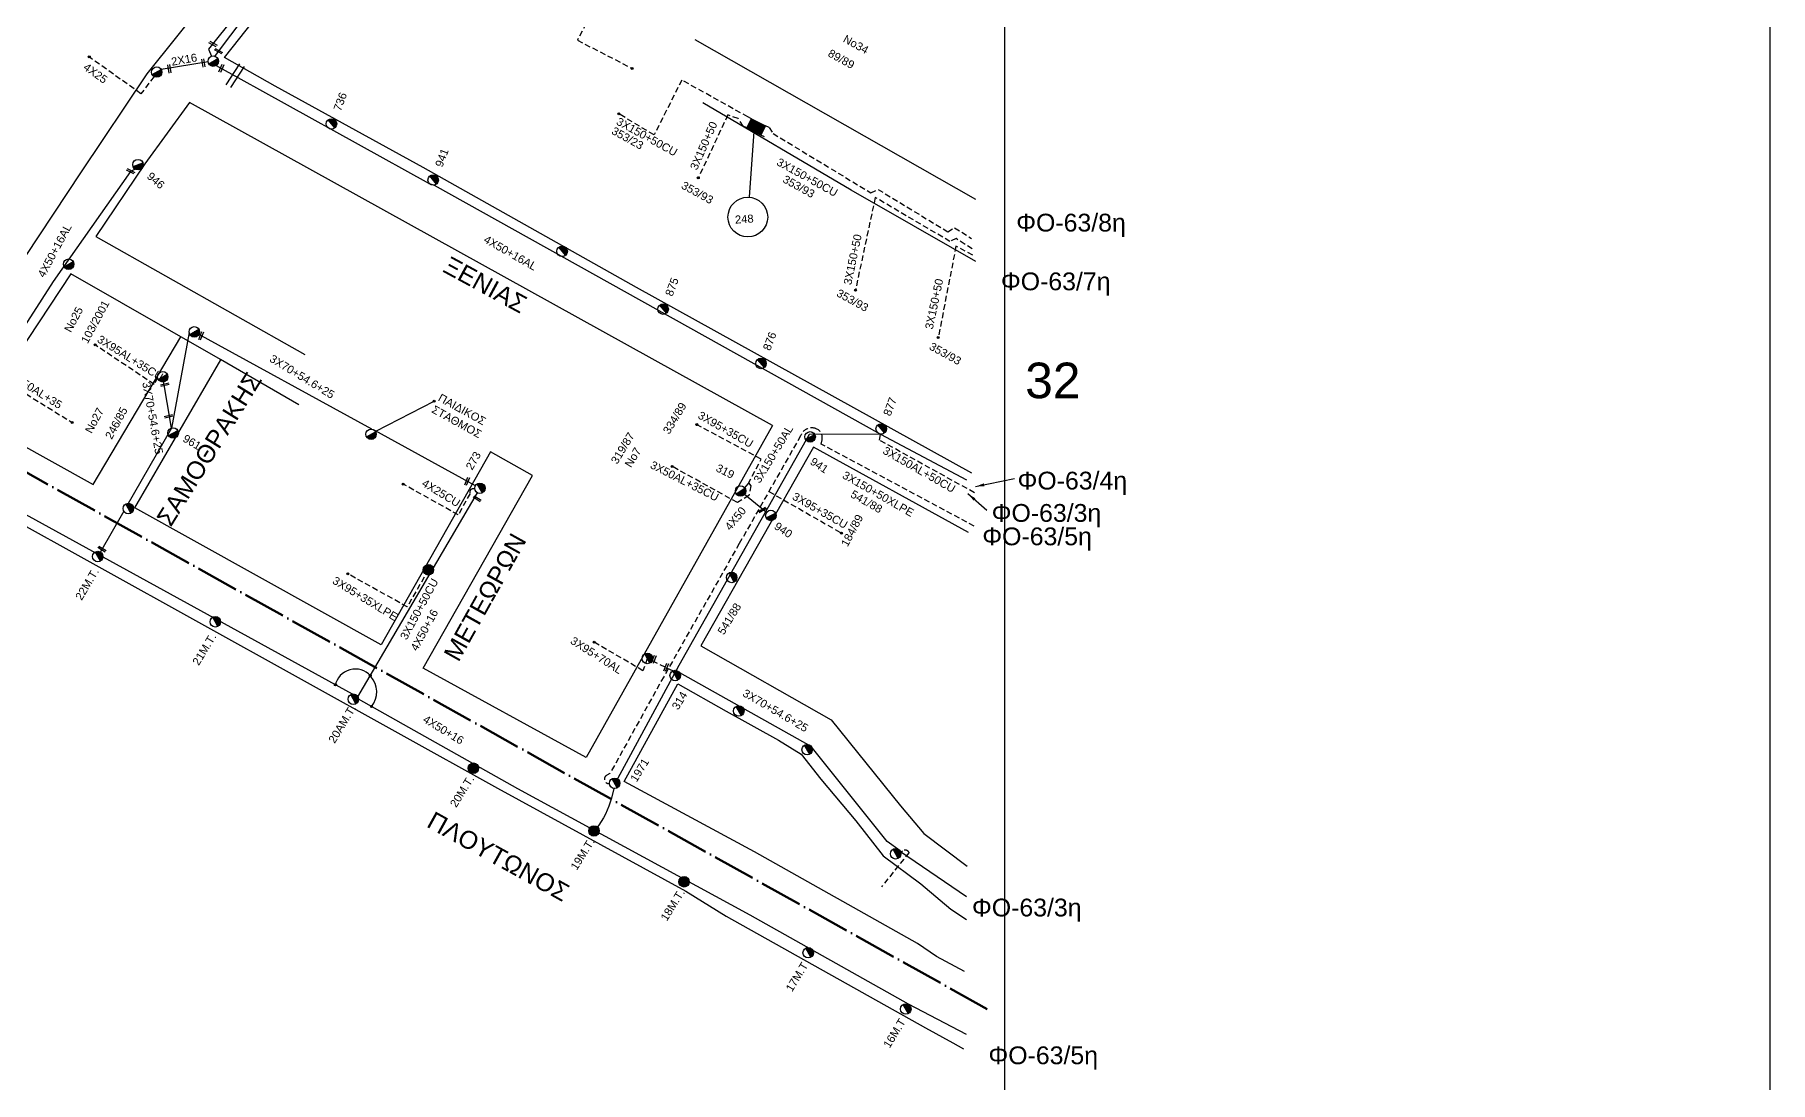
# Model space of a CAD drawing. Header units: millimetres. Extents: x 2999 to 5218, y 1863 to 2903.
# Drawn here: x 4827.6 to 5217.9, y 2216.1 to 2451.6 of the extents above; entities that cross this region are included whole.
import ezdxf

# ---------------------------------------------------------------- set-up
doc = ezdxf.new("R2010")
doc.units = ezdxf.units.MM
doc.header["$LTSCALE"] = 0.5
doc.linetypes.add('ACAD_ISO04W100', pattern=[30, 24, -3, 0, -3])
doc.linetypes.add('DASHED', pattern=[19.05, 12.7, -6.35])
for name, color, linetype in [('Link Box 4 Διευθύνσεων', 7, 'Continuous'), ('Άγνωστα', 7, 'Continuous'), ('Γυμνά εναέρια ΧΤ και ΦΟΠ (3Φ)   4x50+16AL', 7, 'Continuous'), ('Επιγραφές - Σχήματα', 7, 'Continuous'), ('Καλώδια ΧΤ   3x150+50AL', 7, 'DASHED'), ('Καλώδια ΧΤ   3x150+50CU', 7, 'DASHED'), ('Καλώδια ΧΤ   3x150AL+50CU', 7, 'DASHED'), ('Καλώδια ΧΤ   4x25CU', 7, 'DASHED'), ('Μηχανική τομή', 7, 'Continuous'), ('Στύλος Ξύλινος', 7, 'Continuous'), ('Στύλος Ξύλινος @ 1', 7, 'Continuous'), ('Στύλος ΦΜ', 7, 'Continuous'), ('Στύλος ΦΜ @ 1', 7, 'Continuous'), ('Συνδέσεις', 7, 'Continuous'), ('Συνεστραμμένα ΧΤ   3x70+54.6+25 AL', 7, 'SYN_LINE'), ('Τομή', 7, 'Continuous'), ('Υπόβαθρο ΔΕΗ', 7, 'Continuous'), ('Υπόγεια καλώδια Παροχών ΧΤ   4x25', 7, 'DASHED')]:
    doc.layers.add(name, color=color, linetype=linetype)
doc.styles.add('arial', font='ARIAL.TTF')
doc.styles.get("Standard").update_dxf_attribs({"font": 'ARIAL.TTF'})
doc.linetypes.add('SYN_LINE', pattern='A,0.5,-0.0001,["/\\/\\/\\/",Standard,S=0.1,R=0,X=0,Y=-0.05],-0.25', length=0.7501)
doc.dimstyles.new('ISO-25', dxfattribs={"dimtxt": 2.5, "dimasz": 2.5, "dimexe": 1.25, "dimexo": 0.625, "dimtad": 1, "dimtxsty": 'Standard', "dimcen": 2.5, "dimadec": 0, "dimazin": 0, "dimtfac": 1, "dimtmove": 0, "dimatfit": 3, "dimfxl": 1, "dimarcsym": 0})

# ---------------------------------------------------------------- blocks, each defined once
blk = doc.blocks.new('ΜΗΧΑΝΙΚΗ ΤΟΜΗ')
at = {"layer": 'Μηχανική τομή', "ltscale": 40}
for p, q in [((-1.89, 0.78), (1.89, 0.78)), ((1.89, 0), (-1.89, 0))]:
    blk.add_line(p, q, dxfattribs=at)
blk = doc.blocks.new('ΥΠΑΡΧΩΝ ΤΣΙΜΕΝΤΕΝΙΟΣ ΣΤΥΛΟΣ')
at = {"layer": 'Στύλος ΦΜ'}
blk.add_hatch(color=7, dxfattribs=at).paths.add_polyline_path([(-1.29, -2.28, 0.574793), (2.62, 0, 0.268822), (1.3, 2.27)])
at = {"layer": 'Στύλος ΦΜ', "color": 7}
blk.add_line((-1.29, -2.28), (1.3, 2.27), dxfattribs=at)
blk.add_circle((0, 0), 2.62, dxfattribs=at)
at = {"layer": 'Στύλος ΦΜ', "flags": 4}
for tag, p in [('ΑΡΙΘΜΟΣ', (-4.68, 8.05)), ('ΤΥΠΟΣ', (-4.91, 3.03))]:
    blk.add_attdef(tag, p, '', height=4, dxfattribs=at)
blk = doc.blocks.new('ΥΠΑΡΧΩΝ ΞΥΛΙΝΟΣ ΣΤΥΛΟΣ')
at = {"layer": 'Στύλος Ξύλινος'}
h = blk.add_hatch(color=7, dxfattribs=at)
h.paths.add_polyline_path([(-2.62, 0, 0.270008), (-1.29, -2.28), (1.3, 2.27, 0.576266)])
h.paths.add_polyline_path([(-1.29, -2.28, 0.574793), (2.62, 0, 0.268822), (1.3, 2.27)])
at = {"layer": 'Στύλος Ξύλινος', "color": 7}
blk.add_line((-1.29, -2.28), (1.3, 2.27), dxfattribs=at)
blk.add_circle((0, 0), 2.62, dxfattribs=at)
at = {"layer": 'Στύλος Ξύλινος', "flags": 4}
for tag, p in [('ΑΡΙΘΜΟΣ', (-4.91, 8.6)), ('ΤΥΠΟΣ', (-4.85, 3.39))]:
    blk.add_attdef(tag, p, '', height=4, dxfattribs=at)
blk = doc.blocks.new('ΤΟΜΗ')
at = {"layer": 'Τομή', "ltscale": 40}
for p, q in [((-5.68, 0), (5.68, 0)), ((5.68, -2.33), (-5.68, -2.33))]:
    blk.add_line(p, q, dxfattribs=at)
blk = doc.blocks.new('LINK BOX 4 ΑΝΑΧΩΡΗΣΕΩΝ')
at = {"layer": 'Link Box 4 Διευθύνσεων', "ltscale": 40}
blk.add_hatch(color=256, dxfattribs=at).paths.add_polyline_path([(-3.54, 0), (-3.54, -4.67), (3.54, -4.67), (3.54, 0)])
for p, q in [((-3.54, 0), (-5.33, 0)), ((5.33, 0), (3.54, 0)), ((-3.54, -4.67), (-5.33, -4.67)), ((5.33, -4.67), (3.54, -4.67))]:
    blk.add_line(p, q, dxfattribs=at)
blk.add_lwpolyline([(-3.54, -4.67), (-3.54, 0), (3.54, 0), (3.54, -4.67)], close=True, dxfattribs=at)
blk = doc.blocks.new('_ΣΥΝΔΕΣΗ')
at = {"layer": 'Συνδέσεις', "linetype": 'SYN_LINE', "ltscale": 40}
blk.add_hatch(color=256, dxfattribs=at).paths.add_polyline_path([(0.5, -0.01, 1), (-0.5, -0.01, 1)])
at = {"layer": 'Συνδέσεις'}
blk.add_circle((0, -0.01), 0.5, dxfattribs=at)

msp = doc.modelspace()

# ---------------------------------------------------------------- linework, layer by layer
at = {"layer": 'Άγνωστα', "color": 6, "linetype": 'SYN_LINE', "ltscale": 20}
msp.add_lwpolyline([(4930.87, 2527.2), (4928.84, 2525.96), (4911.56, 2504.67), (4911.67, 2503.55), (4910.49, 2503.69), (4892.64, 2481.25), (4892.9, 2480.16), (4891.55, 2479.69), (4879.84, 2464.94), (4880.5, 2463.64), (4878.77, 2463.62), (4866.66, 2448.41), (4867.29, 2446.78)], dxfattribs=at)
at = {"layer": 'Άγνωστα', "color": 62, "linetype": 'SYN_LINE', "ltscale": 20}
msp.add_lwpolyline([(4930.5, 2525.94), (4911.41, 2503.35), (4892.97, 2479.96), (4867.94, 2446.66)], dxfattribs=at)
at = {"layer": 'Άγνωστα', "color": 85, "linetype": 'DASHED', "ltscale": 0.2}
msp.add_lwpolyline([(4957.67, 2465.98), (4949.63, 2450.39), (4961.92, 2444.05)], dxfattribs=at)
at = {"layer": 'Άγνωστα', "color": 6, "ltscale": 40}
for points in [[(4866.55, 2445.55), (4856.03, 2443.81)], [(5017.79, 2361.82), (5001.78, 2361.71), (4972.46, 2309.77), (4958.62, 2284.3)]]:
    msp.add_lwpolyline(points, dxfattribs=at)
at = {"layer": 'Άγνωστα', "color": 151, "linetype": 'DASHED', "ltscale": 0.2}
msp.add_lwpolyline([(4986.94, 2431.05), (4985.77, 2432.75), (4983.44, 2433.58), (4976.82, 2419.42)], dxfattribs=at)
at = {"layer": 'Άγνωστα', "color": 2, "linetype": 'DASHED', "ltscale": 0.2}
for points in [[(5038.4, 2403.45), (5034.8, 2405.79), (5033.42, 2405.13), (5016.6, 2415.04), (5012.16, 2394.17)], [(5038.55, 2402.06), (5034.77, 2404.1), (5030.79, 2383.51)]]:
    msp.add_lwpolyline(points, dxfattribs=at)
at = {"layer": 'Άγνωστα', "color": 173, "linetype": 'DASHED', "ltscale": 0.2}
for points in [[(4821.56, 2382), (4821.09, 2381.68, 1.001396), (4821.92, 2380.48, -0.839844), (4822.33, 2380.06), (4819.12, 2374.84), (4835.97, 2364.45)], [(5038.89, 2341.11), (5004.46, 2359.59), (5004.66, 2360.53, 0.367959), (5003.32, 2363.03, 0.423657), (4999.83, 2361.44), (4986.03, 2337.2), (4969.03, 2307.26), (4956.95, 2285.5), (4956.22, 2285.11, 0.836558), (4956.83, 2283.23, 0.871951)]]:
    msp.add_lwpolyline(points, format="xyb", dxfattribs=at)
for points in [[(4855.21, 2374.47), (4854.42, 2372.98), (4841.14, 2381.9)], [(4987.26, 2349.74), (4988.04, 2350.67), (4990.95, 2356.16), (4976.34, 2364.04)], [(4988.14, 2350.87), (4988.61, 2350.2), (4988.2, 2347.99), (4985.61, 2346.43), (4970.93, 2354.55)], [(4916.11, 2331.3), (4911.34, 2322.98), (4897.96, 2330.41)]]:
    msp.add_lwpolyline(points, dxfattribs=at)
at = {"layer": 'Άγνωστα', "color": 173, "linetype": 'SYN_LINE', "ltscale": 20}
msp.add_lwpolyline([(4862.29, 2384.68), (4858.33, 2363.18), (4848.28, 2345.68)], dxfattribs=at)
at = {"layer": 'Άγνωστα', "color": 6, "linetype": 'DASHED', "ltscale": 0.2}
msp.add_lwpolyline([(5038.92, 2348.64), (5017.58, 2360.44), (5017.79, 2361.82)], dxfattribs=at)
at = {"layer": 'Άγνωστα', "color": 173, "ltscale": 40}
for points in [[(4899.01, 2303.36), (4815.6, 2349.15)], [(5037.13, 2226.83), (5024.09, 2233.65), (4988.45, 2253.65), (4936.25, 2282.08), (4900.39, 2302.19)]]:
    msp.add_lwpolyline(points, dxfattribs=at)
at = {"layer": 'Άγνωστα', "color": 154, "ltscale": 40}
msp.add_lwpolyline([(4992.16, 2344.17), (4987.23, 2348.27)], dxfattribs=at)
at = {"layer": 'Άγνωστα', "color": 154, "linetype": 'DASHED', "ltscale": 0.2}
for points in [[(4992.7, 2348.91), (5009.04, 2339.56)], [(4971.05, 2308.55), (4965.35, 2311.37), (4964.37, 2308.62), (4953.39, 2315.02)]]:
    msp.add_lwpolyline(points, dxfattribs=at)
at = {"layer": 'Άγνωστα', "color": 173, "linetype": 'SYN_LINE', "ltscale": 10}
msp.add_lwpolyline([(4847.6, 2344.49), (4842.33, 2335.32)], dxfattribs=at)
at = {"layer": 'Άγνωστα', "color": 6, "linetype": 'SYN_LINE', "ltscale": 40}
msp.add_lwpolyline([(5037.13, 2257.79), (5022.31, 2267.85), (5022.18, 2268.11), (5019.32, 2270.19), (5002.22, 2291.58), (4972.64, 2308.11)], dxfattribs=at)
at = {"layer": 'Άγνωστα', "color": 173, "ltscale": 40}
msp.add_lwpolyline([(4957.81, 2282.14), (4957.27, 2279.99, -0.110625), (4953.81, 2273.14, 2.117905)], format="xyb", dxfattribs=at)
at = {"layer": 'Άγνωστα', "color": 6, "linetype": 'DASHED', "ltscale": 0.2}
msp.add_lwpolyline([(5022.31, 2267.85), (5022.78, 2268.13, -0.417533), (5024.22, 2267.75), (5018.02, 2260)], format="xyb", dxfattribs=at)
at = {"layer": 'Γυμνά εναέρια ΧΤ και ΦΟΠ (3Φ)   4x50+16AL', "color": 27, "ltscale": 40}
msp.add_lwpolyline([(4868.4, 2444.72), (4916.29, 2418.18), (4917.43, 2417.8), (5017.79, 2361.82), (5037.13, 2351.5)], dxfattribs=at)
at = {"layer": 'Γυμνά εναέρια ΧΤ και ΦΟΠ (3Φ)   4x50+16AL', "color": 173, "ltscale": 40}
msp.add_lwpolyline([(4850, 2421.35), (4849.09, 2420.87), (4831.72, 2396.15), (4823.41, 2383.16)], dxfattribs=at)
at = {"layer": 'Επιγραφές - Σχήματα', "ltscale": 0.2}
msp.add_line((4989.32, 2429.85), (4988.27, 2415.07), dxfattribs=at)
at = {"layer": 'Επιγραφές - Σχήματα'}
msp.add_lwpolyline([(3017.22, 2889.47), (5045.69, 2889.47), (5045.69, 1887.75), (3017.22, 1887.75)], close=True, dxfattribs=at)
at = {"layer": 'Επιγραφές - Σχήματα', "ltscale": 10}
msp.add_lwpolyline([(5045.69, 1887.75), (5217.92, 1887.75), (5217.92, 2889.47), (5045.69, 2889.47)], dxfattribs=at)
at = {"layer": 'Επιγραφές - Σχήματα', "color": 1, "linetype": 'ACAD_ISO04W100', "lineweight": 60, "ltscale": 0.8}
msp.add_lwpolyline([(5041.82, 2232.51), (4798.19, 2368.57), (4781.43, 2390.55), (4740.07, 2409.38), (4682.54, 2441.8), (4472.55, 2543.03), (4384.7, 2418.33), (4326.09, 2335.44), (4175.84, 2140), (3986.1, 1885.36)], dxfattribs=at)
at = {"layer": 'Επιγραφές - Σχήματα'}
msp.add_circle((4987.95, 2410.61), 4.47, dxfattribs=at)
at = {"layer": 'Επιγραφές - Σχήματα', "ltscale": 0.2}
for centre, radius, start, end in [((4899.67, 2304.37), 4.62, 41.7442, 169.0419), ((4899.37, 2303.84), 5.13, 320.2242, 42.9082)]:
    msp.add_arc(centre, radius, start, end, dxfattribs=at)
at = {"layer": 'Καλώδια ΧΤ   3x150+50CU', "color": 151, "ltscale": 0.2}
for points in [[(4987.99, 2433.13), (4973.1, 2441.43), (4966.87, 2429.08), (4958.94, 2433.83)], [(4992.75, 2430.74), (4993.63, 2429.4), (5015.64, 2416.06), (5017.24, 2416.85), (5032.92, 2407.33), (5034.46, 2408.21), (5038.29, 2405.79)]]:
    msp.add_lwpolyline(points, dxfattribs=at)
at = {"layer": 'Καλώδια ΧΤ   3x150+50CU', "color": 173, "linetype": 'Continuous', "ltscale": 0.2}
msp.add_lwpolyline([(4900.24, 2302.77), (4927.12, 2348.61)], dxfattribs=at)
at = {"layer": 'Καλώδια ΧΤ   4x25CU', "color": 173, "ltscale": 0.2}
msp.add_lwpolyline([(4926.53, 2349.49), (4926.11, 2349.49, 0.565767), (4925.48, 2348.43), (4922.81, 2343.66), (4910.42, 2350.58)], format="xyb", dxfattribs=at)
at = {"layer": 'Συνεστραμμένα ΧΤ   3x70+54.6+25 AL', "color": 173, "ltscale": 20}
for points in [[(4903.42, 2362.94), (4863.46, 2384.8)], [(4926.68, 2350.22), (4904.06, 2362.59)]]:
    msp.add_lwpolyline(points, dxfattribs=at)
at = {"layer": 'Συνεστραμμένα ΧΤ   3x70+54.6+25 AL', "color": 173, "ltscale": 15}
for points in [[(4858.33, 2363.18), (4856.36, 2374.71)], [(4904.28, 2362.47), (4917.38, 2369.22)]]:
    msp.add_lwpolyline(points, dxfattribs=at)
at = {"layer": 'Υπόβαθρο ΔΕΗ'}
for points in [[(4757.54, 2319.59), (4795.95, 2381.66), (4807.39, 2375.6), (4812.83, 2382.68), (4838.12, 2420.8), (4852.88, 2442.86), (4887.13, 2485.63), (4912.99, 2518.63), (4868.99, 2549.25), (4801.53, 2445.18), (4793.2, 2450.64), (4860.63, 2554.88), (4843.32, 2567.23), (4827.48, 2574.82), (4763.6, 2472.97)], [(5038.36, 2353.03), (4962.89, 2394.81), (4914.96, 2421.78), (4881.65, 2440.05), (4870.22, 2446.52), (4906.65, 2492.51), (4925.85, 2516.72), (5004.51, 2475.81), (5038.66, 2457.96)], [(5039.27, 2414.55), (4976.08, 2450.45)], [(4993.54, 2363.73), (4862.36, 2436.36), (4852.3, 2422.62), (4841.34, 2406.23), (4888.3, 2379.7)], [(5039.27, 2400.62), (5011.21, 2416.69), (4977.8, 2436.3)], [(4886.98, 2368.43), (4869.37, 2378.57), (4835.72, 2397.87), (4814.07, 2365.22), (4840.7, 2350.46), (4860.4, 2383.71)], [(4993.54, 2363.73), (4951.61, 2289.11), (4914.91, 2309.21), (4939.49, 2352.53), (4930.06, 2357.8), (4905.46, 2314.45), (4850.06, 2345.21), (4869.45, 2378.52)], [(5037.59, 2339.69), (5002.72, 2358.88), (4977.38, 2314.2), (5006.71, 2297.53), (5022.28, 2278.24), (5027.54, 2272.02), (5037.26, 2264.69)], [(4797.07, 2356.88), (4931.63, 2282.18), (4973.98, 2259.06), (4983.1, 2253.4), (5027.94, 2228.29), (5034.06, 2224.9), (5036.47, 2223.57)]]:
    msp.add_lwpolyline(points, dxfattribs=at)
at = {"layer": 'Υπόβαθρο ΔΕΗ', "color": 7}
msp.add_lwpolyline([(5036.72, 2240.95), (5030.41, 2244.38), (5026.15, 2247.25), (4989.48, 2267.87), (4960.12, 2283.67), (4972.21, 2305.65), (4983.09, 2299.55), (4994.83, 2292.96), (4999.98, 2289.87), (5004.38, 2284.22), (5012.21, 2274.86), (5018.4, 2267.02), (5026.86, 2260.71), (5031.19, 2257.02), (5033.64, 2254.97), (5037.1, 2252.66)], dxfattribs=at)
at = {"layer": 'Υπόγεια καλώδια Παροχών ΧΤ   4x25', "color": 6, "ltscale": 0.2}
msp.add_lwpolyline([(4854.41, 2442.21), (4851.46, 2438.35), (4839.81, 2446.63)], dxfattribs=at)

# ---------------------------------------------------------------- block references
at = {"layer": 'Link Box 4 Διευθύνσεων', "xscale": 0.5, "yscale": 0.5, "zscale": 0.5, "rotation": 333.3292291260897}
msp.add_blockref('LINK BOX 4 ΑΝΑΧΩΡΗΣΕΩΝ', (4990.37, 2431.94), dxfattribs=at)
at = {"layer": 'Μηχανική τομή'}
for p, xscale, yscale, zscale, rotation in [((4867.76, 2449.72), 0.5000000000000749, 0.5000000000000749, 0.5000000000000749, 151.8839918657266), ((4868.98, 2448.09), 0.5000000000000749, 0.5000000000000749, 0.5000000000000749, 151.8839918657266), ((4858.02, 2443.98), 0.5000000000000601, 0.5000000000000601, 0.5000000000000601, 100.4278661032435), ((4865.69, 2445.3), 0.5000000000000601, 0.5000000000000601, 0.5000000000000601, 100.4278661032435), ((4869.7, 2443.97), 0.4999999999999996, 0.4999999999999996, 0.4999999999999996, 67.44560288028148), ((4849.22, 2421.1), 0.5000000000000749, 0.5000000000000749, 0.5000000000000749, 151.8839918657266), ((4865.17, 2383.83), 0.4999999999999996, 0.4999999999999996, 0.4999999999999996, 67.44560288028148), ((4856.79, 2373.15), 0.5000000000000202, 0.5000000000000202, 0.5000000000000202, 193.7151648290759), ((4857.63, 2365.97), 0.5000000000000202, 0.5000000000000202, 0.5000000000000202, 193.7151648290759), ((4925, 2351.13), 0.4999999999999996, 0.4999999999999996, 0.4999999999999996, 67.44560288028148), ((4927.16, 2347.46), 0.4999999999999988, 0.4999999999999988, 0.4999999999999988, 147.3016201458585), ((4991.33, 2344.59), 0.4999999999999995, 0.4999999999999995, 0.4999999999999995, 32.19038683362808), ((4842.8, 2336.14), 0.4999999999999996, 0.4999999999999996, 0.4999999999999996, 147.3016201458585), ((4966.99, 2311.07), 0.4999999999999996, 0.4999999999999996, 0.4999999999999996, 67.44560288028148), ((4969.76, 2309.28), 0.4999999999999996, 0.4999999999999996, 0.4999999999999996, 67.44560288028148)]:
    msp.add_blockref('ΜΗΧΑΝΙΚΗ ΤΟΜΗ', p, dxfattribs=dict(at, xscale=xscale, yscale=yscale, zscale=zscale, rotation=rotation))
at = {"layer": 'Στύλος Ξύλινος @ 1', "ltscale": 40, "xscale": 0.4499999999998178, "yscale": 0.4499999999998178, "zscale": 0.4499999999998178, "rotation": 57.95082402765497}
msp.add_blockref('ΥΠΑΡΧΩΝ ΞΥΛΙΝΟΣ ΣΤΥΛΟΣ', (4916.11, 2331.3), dxfattribs=at)
at = {"layer": 'Στύλος Ξύλινος @ 1', "ltscale": 40}
ref = msp.add_blockref('ΥΠΑΡΧΩΝ ΞΥΛΙΝΟΣ ΣΤΥΛΟΣ', (4926.23, 2286.69), dxfattribs=dict(at, xscale=0.4499999999998178, yscale=0.4499999999998178, zscale=0.4499999999998178, rotation=57.95082402765497))
ref.add_attrib('ΤΥΠΟΣ', '20Μ.Τ.', (4922.36, 2277.71), dxfattribs={"layer": 'Στύλος Ξύλινος', "height": 1.8, "rotation": 57.9508, "flags": 4})
ref = msp.add_blockref('ΥΠΑΡΧΩΝ ΞΥΛΙΝΟΣ ΣΤΥΛΟΣ', (4953.35, 2272.58), dxfattribs=dict(at, xscale=0.4499999999998178, yscale=0.4499999999998178, zscale=0.4499999999998178, rotation=57.95082402765497))
ref.add_attrib('ΤΥΠΟΣ', '19M.T.', (4949.48, 2263.6), dxfattribs={"layer": 'Στύλος Ξύλινος', "height": 1.8, "rotation": 57.9508, "flags": 4})
ref = msp.add_blockref('ΥΠΑΡΧΩΝ ΞΥΛΙΝΟΣ ΣΤΥΛΟΣ', (4973.61, 2261.14), dxfattribs=dict(at, xscale=0.4499999999998178, yscale=0.4499999999998178, zscale=0.4499999999998178, rotation=57.95082402765497))
ref.add_attrib('ΤΥΠΟΣ', '18M.T.', (4969.74, 2252.16), dxfattribs={"layer": 'Στύλος Ξύλινος', "height": 1.8, "rotation": 57.9508, "flags": 4})
at = {"layer": 'Στύλος ΦΜ @ 1', "ltscale": 40}
for p, xscale, yscale, zscale, rotation in [((4855.01, 2443.23), 0.4499999999998182, 0.4499999999998182, 0.4499999999998182, 329.4999534400037), ((4867.72, 2445.68), 0.4499999999998182, 0.4499999999998182, 0.4499999999998182, 329.4999534400037), ((4835.2, 2400.02), 0.4499999999998182, 0.4499999999998182, 0.4499999999998182, 329.4999534400037), ((4946.19, 2402.92), 0.4499999999998181, 0.4499999999998181, 0.4499999999998181, 69.55862791550345), ((4863.46, 2384.8), 0.4499999999998182, 0.4499999999998182, 0.4499999999998182, 329.4999534400037), ((4856.36, 2374.71), 0.4499999999998182, 0.4499999999998182, 0.4499999999998182, 329.4999534400037), ((4903.21, 2361.78), 0.4499999999998182, 0.4499999999998182, 0.4499999999998182, 329.4999534400037), ((4848.62, 2345.08), 0.4499999999998181, 0.4499999999998181, 0.4499999999998181, 59.32689087783587), ((4984.32, 2329.58), 0.449999999999818, 0.449999999999818, 0.449999999999818, 58.66482231853243), ((4965.35, 2311.37), 0.449999999999818, 0.449999999999818, 0.449999999999818, 58.66482231853243), ((4985.92, 2299.56), 0.449999999999818, 0.449999999999818, 0.449999999999818, 58.66482231853243), ((5001.3, 2290.85), 0.449999999999818, 0.449999999999818, 0.449999999999818, 58.66482231853243), ((5021.2, 2267.45), 0.449999999999818, 0.449999999999818, 0.449999999999818, 58.66482231853243)]:
    msp.add_blockref('ΥΠΑΡΧΩΝ ΤΣΙΜΕΝΤΕΝΙΟΣ ΣΤΥΛΟΣ', p, dxfattribs=dict(at, xscale=xscale, yscale=yscale, zscale=zscale, rotation=rotation))
ref = msp.add_blockref('ΥΠΑΡΧΩΝ ΤΣΙΜΕΝΤΕΝΙΟΣ ΣΤΥΛΟΣ', (4894.31, 2431.56), dxfattribs=dict(at, xscale=0.4499999999998181, yscale=0.4499999999998181, zscale=0.4499999999998181, rotation=69.55862791550345))
ref.add_attrib('ΤΥΠΟΣ', '736', (4896.38, 2434.29), dxfattribs={"layer": 'Στύλος ΦΜ', "height": 1.8, "rotation": 69.5586, "flags": 4})
ref = msp.add_blockref('ΥΠΑΡΧΩΝ ΤΣΙΜΕΝΤΕΝΙΟΣ ΣΤΥΛΟΣ', (4917.18, 2418.95), dxfattribs=dict(at, xscale=0.4499999999998181, yscale=0.4499999999998181, zscale=0.4499999999998181, rotation=69.55862791550345))
ref.add_attrib('ΤΥΠΟΣ', '941', (4919.25, 2421.68), dxfattribs={"layer": 'Στύλος ΦΜ', "height": 1.8, "rotation": 69.5586, "flags": 4})
ref = msp.add_blockref('ΥΠΑΡΧΩΝ ΤΣΙΜΕΝΤΕΝΙΟΣ ΣΤΥΛΟΣ', (4850.8, 2422.41), dxfattribs=dict(at, xscale=0.4499999999998181, yscale=0.4499999999998181, zscale=0.4499999999998181, rotation=319.2364024610674))
ref.add_attrib('ΤΥΠΟΣ', '946', (4852.64, 2419.53), dxfattribs={"layer": 'Στύλος ΦΜ', "height": 1.8, "rotation": 319.2364, "flags": 4})
ref = msp.add_blockref('ΥΠΑΡΧΩΝ ΤΣΙΜΕΝΤΕΝΙΟΣ ΣΤΥΛΟΣ', (4968.91, 2389.92), dxfattribs=dict(at, xscale=0.4499999999998181, yscale=0.4499999999998181, zscale=0.4499999999998181, rotation=69.55862791550345))
ref.add_attrib('ΤΥΠΟΣ', '875', (4970.98, 2392.65), dxfattribs={"layer": 'Στύλος ΦΜ', "height": 1.8, "rotation": 69.5586, "flags": 4})
ref = msp.add_blockref('ΥΠΑΡΧΩΝ ΤΣΙΜΕΝΤΕΝΙΟΣ ΣΤΥΛΟΣ', (4990.91, 2377.7), dxfattribs=dict(at, xscale=0.4499999999998181, yscale=0.4499999999998181, zscale=0.4499999999998181, rotation=69.55862791550345))
ref.add_attrib('ΤΥΠΟΣ', '876', (4992.97, 2380.43), dxfattribs={"layer": 'Στύλος ΦΜ', "height": 1.8, "rotation": 69.5586, "flags": 4})
ref = msp.add_blockref('ΥΠΑΡΧΩΝ ΤΣΙΜΕΝΤΕΝΙΟΣ ΣΤΥΛΟΣ', (5017.96, 2362.98), dxfattribs=dict(at, xscale=0.4499999999998181, yscale=0.4499999999998181, zscale=0.4499999999998181, rotation=69.55862791550345))
ref.add_attrib('ΤΥΠΟΣ', '877', (5020.03, 2365.72), dxfattribs={"layer": 'Στύλος ΦΜ', "height": 1.8, "rotation": 69.5586, "flags": 4})
ref = msp.add_blockref('ΥΠΑΡΧΩΝ ΤΣΙΜΕΝΤΕΝΙΟΣ ΣΤΥΛΟΣ', (4858.7, 2362.06), dxfattribs=dict(at, xscale=0.4499999999998182, yscale=0.4499999999998182, zscale=0.4499999999998182, rotation=329.4999534400037))
ref.add_attrib('ΤΥΠΟΣ', '961', (4860.68, 2360.3), dxfattribs={"layer": 'Στύλος ΦΜ', "height": 1.8, "rotation": 329.5, "flags": 4})
ref = msp.add_blockref('ΥΠΑΡΧΩΝ ΤΣΙΜΕΝΤΕΝΙΟΣ ΣΤΥΛΟΣ', (5001.97, 2361.19), dxfattribs=dict(at, xscale=0.449999999999818, yscale=0.449999999999818, zscale=0.449999999999818, rotation=326.3466373619509))
ref.add_attrib('ΤΥΠΟΣ', '941', (5001.79, 2355.21), dxfattribs={"layer": 'Στύλος ΦΜ', "height": 1.8, "rotation": 326.3466, "flags": 4})
ref = msp.add_blockref('ΥΠΑΡΧΩΝ ΤΣΙΜΕΝΤΕΝΙΟΣ ΣΤΥΛΟΣ', (4927.7, 2349.64), dxfattribs=dict(at, xscale=0.4499999999998181, yscale=0.4499999999998181, zscale=0.4499999999998181, rotation=60.45513503837525))
ref.add_attrib('ΤΥΠΟΣ', '273', (4925.96, 2353.57), dxfattribs={"layer": 'Στύλος ΦΜ', "height": 1.8, "rotation": 60.4551, "flags": 4})
ref = msp.add_blockref('ΥΠΑΡΧΩΝ ΤΣΙΜΕΝΤΕΝΙΟΣ ΣΤΥΛΟΣ', (4986.33, 2349.02), dxfattribs=dict(at, xscale=0.449999999999818, yscale=0.449999999999818, zscale=0.449999999999818, rotation=333.2676833334))
ref.add_attrib('ΤΥΠΟΣ', '319', (4980.59, 2353.59), dxfattribs={"layer": 'Στύλος ΦΜ', "height": 1.8, "rotation": 333.2677, "flags": 4})
ref = msp.add_blockref('ΥΠΑΡΧΩΝ ΤΣΙΜΕΝΤΕΝΙΟΣ ΣΤΥΛΟΣ', (4993.14, 2343.52), dxfattribs=dict(at, xscale=0.449999999999818, yscale=0.449999999999818, zscale=0.449999999999818, rotation=326.3466373619509))
ref.add_attrib('ΤΥΠΟΣ', '940', (4993.71, 2340.66), dxfattribs={"layer": 'Στύλος ΦΜ', "height": 1.8, "rotation": 326.3466, "flags": 4})
ref = msp.add_blockref('ΥΠΑΡΧΩΝ ΤΣΙΜΕΝΤΕΝΙΟΣ ΣΤΥΛΟΣ', (4841.74, 2334.29), dxfattribs=dict(at, xscale=0.4499999999998181, yscale=0.4499999999998181, zscale=0.4499999999998181, rotation=59.32689087783587))
ref.add_attrib('ΤΥΠΟΣ', '22M.T.', (4838.12, 2324.28), dxfattribs={"layer": 'Στύλος ΦΜ', "height": 1.8, "rotation": 59.3269, "flags": 4})
ref = msp.add_blockref('ΥΠΑΡΧΩΝ ΤΣΙΜΕΝΤΕΝΙΟΣ ΣΤΥΛΟΣ', (4868.19, 2319.61), dxfattribs=dict(at, xscale=0.449999999999818, yscale=0.449999999999818, zscale=0.449999999999818, rotation=58.66482231853243))
ref.add_attrib('ΤΥΠΟΣ', '21M.T.', (4864.45, 2309.64), dxfattribs={"layer": 'Στύλος ΦΜ', "height": 1.8, "rotation": 58.6648, "flags": 4})
ref = msp.add_blockref('ΥΠΑΡΧΩΝ ΤΣΙΜΕΝΤΕΝΙΟΣ ΣΤΥΛΟΣ', (4971.62, 2307.52), dxfattribs=dict(at, xscale=0.449999999999818, yscale=0.449999999999818, zscale=0.449999999999818, rotation=58.66482231853243))
ref.add_attrib('ΤΥΠΟΣ', '314', (4972.27, 2299.63), dxfattribs={"layer": 'Στύλος ΦΜ', "height": 1.8, "rotation": 58.6648, "flags": 4})
ref = msp.add_blockref('ΥΠΑΡΧΩΝ ΤΣΙΜΕΝΤΕΝΙΟΣ ΣΤΥΛΟΣ', (4899.22, 2302.2), dxfattribs=dict(at, xscale=0.449999999999818, yscale=0.449999999999818, zscale=0.449999999999818, rotation=58.66482231853243))
ref.add_attrib('ΤΥΠΟΣ', '20AM.T.', (4895.03, 2292.13), dxfattribs={"layer": 'Στύλος ΦΜ', "height": 1.8, "rotation": 58.6648, "flags": 4})
ref = msp.add_blockref('ΥΠΑΡΧΩΝ ΤΣΙΜΕΝΤΕΝΙΟΣ ΣΤΥΛΟΣ', (4958.01, 2283.3), dxfattribs=dict(at, xscale=0.449999999999818, yscale=0.449999999999818, zscale=0.449999999999818, rotation=58.66482231853243))
ref.add_attrib('ΤΥΠΟΣ', '1971', (4962.93, 2283.41), dxfattribs={"layer": 'Στύλος ΦΜ', "height": 1.8, "rotation": 58.6648, "flags": 4})
ref = msp.add_blockref('ΥΠΑΡΧΩΝ ΤΣΙΜΕΝΤΕΝΙΟΣ ΣΤΥΛΟΣ', (5001.54, 2245.2), dxfattribs=dict(at, xscale=0.449999999999818, yscale=0.449999999999818, zscale=0.449999999999818, rotation=58.66482231853243))
ref.add_attrib('ΤΥΠΟΣ', '17M.T', (4997.9, 2236.25), dxfattribs={"layer": 'Στύλος ΦΜ', "height": 1.8, "rotation": 58.6648, "flags": 4})
ref = msp.add_blockref('ΥΠΑΡΧΩΝ ΤΣΙΜΕΝΤΕΝΙΟΣ ΣΤΥΛΟΣ', (5023.48, 2232.54), dxfattribs=dict(at, xscale=0.449999999999818, yscale=0.449999999999818, zscale=0.449999999999818, rotation=58.66482231853243))
ref.add_attrib('ΤΥΠΟΣ', '16M.T', (5019.84, 2223.59), dxfattribs={"layer": 'Στύλος ΦΜ', "height": 1.8, "rotation": 58.6648, "flags": 4})
at = {"layer": 'Συνδέσεις', "xscale": 0.4500000000002728, "yscale": 0.4500000000002728, "zscale": 0.4500000000002728}
for p in [(4839.84, 2446.64), (4961.93, 2444.05), (4958.94, 2433.84), (4976.82, 2419.42), (5012.16, 2394.18), (4841.16, 2381.9), (5030.79, 2383.52), (4917.41, 2369.22), (4836, 2364.45), (4976.51, 2363.95), (4970.93, 2354.55), (4910.45, 2350.58), (5009.04, 2339.56), (4897.99, 2330.41), (4953.4, 2315.03), (4903.04, 2307.54), (4895.18, 2305.47), (4903.31, 2300.56)]:
    msp.add_blockref('_ΣΥΝΔΕΣΗ', p, dxfattribs=at)
at = {"layer": 'Τομή', "xscale": 0.4999999999999999, "yscale": 0.4999999999999999, "zscale": 0.4999999999999999, "rotation": 236.5822391896092}
msp.add_blockref('ΤΟΜΗ', (4873.13, 2442.09), dxfattribs=at)

# ---------------------------------------------------------------- texts
at = {"layer": 'Άγνωστα', "ltscale": 40, "char_height": 1.8, "width": 17.1868, "attachment_point": 1, "style": 'arial'}
for s, insert, rotation in [('2X16', (4858.12, 2446.41), 10.1287), ('3X150+50', (4974.87, 2421.76), 66.2136), ('353/93', (4996.49, 2420.14), 331.0737), ('3X150+50', (5009.46, 2395.62), 78.0891), ('3X150+50', (5027.78, 2385.62), 78.0891), ('3X95AL+35CU', (4842.39, 2384.18), 327.9781), ('3X50AL+35', (4822.76, 2375.93), 327.9781), ('3X95+35CU', (4977.43, 2367.06), 330.3241), ('3X50AL+35CU', (4966.63, 2355.89), 332.9952), ('3X150+50XLPE', (5009.93, 2353.6), 330.3241), ('3X95+35CU', (4998.67, 2348.83), 330.3241), ('4X50', (4982.62, 2341.11), 51.0265), ('3X95+35XLPE', (4895.28, 2329.91), 328.6011), ('541/88', (4981.02, 2317.47), 58.6618), ('4X50+16', (4911.98, 2313.74), 61.5694), ('3X95+70AL', (4948.83, 2316.4), 327.453), ('3X70+54.6+25', (4987.51, 2304.59), 329.7617), ('4X50+16', (4915.63, 2298.73), 328.7702)]:
    msp.add_mtext(s, dxfattribs=dict(at, insert=insert, rotation=rotation))
at = {"layer": 'Γυμνά εναέρια ΧΤ και ΦΟΠ (3Φ)   4x50+16AL', "ltscale": 40, "char_height": 1.8, "width": 17.1868, "attachment_point": 1, "style": 'arial'}
for insert, rotation in [((4828.11, 2397.7), 61.72), ((4929.26, 2406.62), 330.3241)]:
    msp.add_mtext('4X50+16AL', dxfattribs=dict(at, insert=insert, rotation=rotation))
at = {"layer": 'Επιγραφές - Σχήματα', "ltscale": 40, "char_height": 1.8, "width": 17.1868, "attachment_point": 1, "style": 'arial'}
for s, insert, rotation in [('Νο34', (5010.08, 2451.69), 331.0737), ('89/89', (5006.67, 2448.46), 331.0737), ('353/23', (4957.98, 2431.02), 331.0737), ('353/93', (4973.68, 2418.77), 331.0737), ('248', (4985, 2410.93), 3.9372), ('353/93', (5008.58, 2394.54), 331.0737), ('Νο25', (4834.1, 2385.38), 61.72), ('103/2001', (4837.88, 2382.88), 61.72), ('353/93', (5029.45, 2382.56), 331.0737), ('ΠΑΙΔΙΚΟΣ ΣΤΑΘΜΟΣ', (4918.98, 2371), 331.0737), ('Νο27', (4838.77, 2362.66), 61.72), ('246/85', (4843.3, 2361.34), 61.72), ('334/89', (4968.73, 2362.57), 58.6618), ('319/87', (4957.04, 2355.85), 58.6618), ('Νο7', (4960.13, 2355.07), 58.6618), ('541/88', (5011.76, 2349.33), 330.3241), ('184/89', (5008.8, 2337.17), 62.2018)]:
    msp.add_mtext(s, dxfattribs=dict(at, insert=insert, rotation=rotation))
at = {"layer": 'Επιγραφές - Σχήματα', "width": 15.1545, "attachment_point": 1}
for s, insert, char_height in [('ΦΟ-63/8η', (5048.32, 2411.37), 4), ('ΦΟ-63/7η', (5044.88, 2398.16), 4), ('32', (5050.34, 2377.89), 8), ('ΦΟ-63/4η', (5048.62, 2353.36), 4), ('ΦΟ-63/3η', (5042.8, 2346.09), 4), ('ΦΟ-63/5η', (5040.69, 2340.82), 4), ('ΦΟ-63/3η', (5038.37, 2257.36), 4), ('ΦΟ-63/5η', (5042.07, 2224.13), 4)]:
    msp.add_mtext(s, dxfattribs=dict(at, insert=insert, char_height=char_height))
at = {"layer": 'Επιγραφές - Σχήματα', "char_height": 4, "width": 63.5526, "attachment_point": 1}
for s, insert, rotation in [('ΞΕΝΙΑΣ', (4921.02, 2401.95), 331.5274), ('ΣΑΜΟΘΡΑΚΗΣ', (4854.76, 2342.87), 58.1953), ('ΜΕΤΕΩΡΩΝ', (4919.37, 2312.33), 60.7836)]:
    msp.add_mtext(s, dxfattribs=dict(at, insert=insert, rotation=rotation))
at = {"layer": 'Επιγραφές - Σχήματα', "insert": (4917.4, 2277.14), "char_height": 4, "width": 90.8081, "attachment_point": 1, "rotation": 331.0487, "style": 'arial'}
msp.add_mtext('ΠΛΟΥΤΩΝΟΣ', dxfattribs=at)
at = {"layer": 'Καλώδια ΧΤ   3x150+50AL', "ltscale": 0.2, "insert": (4989.11, 2351.56), "char_height": 1.8, "width": 17.1868, "attachment_point": 1, "rotation": 58.6618, "style": 'arial'}
msp.add_mtext('3X150+50AL', dxfattribs=at)
at = {"layer": 'Καλώδια ΧΤ   3x150+50CU', "ltscale": 0.2, "char_height": 1.8, "width": 17.1868, "attachment_point": 1, "style": 'arial'}
for insert, rotation in [((4959.07, 2433.12), 331.0737), ((4995.12, 2424.01), 331.0737), ((4909.63, 2316.25), 61.5694)]:
    msp.add_mtext('3X150+50CU', dxfattribs=dict(at, insert=insert, rotation=rotation))
at = {"layer": 'Καλώδια ΧΤ   3x150AL+50CU', "ltscale": 0.2, "insert": (5019.01, 2359.13), "char_height": 1.8, "width": 17.1868, "attachment_point": 1, "rotation": 330.3241, "style": 'arial'}
msp.add_mtext('3X150AL+50CU', dxfattribs=at)
at = {"layer": 'Καλώδια ΧΤ   4x25CU', "ltscale": 0.2, "insert": (4915.38, 2351.82), "char_height": 1.8, "width": 17.1868, "attachment_point": 1, "rotation": 328.6011, "style": 'arial'}
msp.add_mtext('4X25CU', dxfattribs=at)
at = {"layer": 'Συνεστραμμένα ΧΤ   3x70+54.6+25 AL', "ltscale": 40, "char_height": 1.8, "width": 17.1868, "attachment_point": 1, "style": 'arial'}
for insert, rotation in [((4881.14, 2379.81), 328.6011), ((4853.51, 2373.72), 280.3402)]:
    msp.add_mtext('3X70+54.6+25', dxfattribs=dict(at, insert=insert, rotation=rotation))
at = {"layer": 'Υπόγεια καλώδια Παροχών ΧΤ   4x25', "ltscale": 0.2, "insert": (4839.38, 2445.41), "char_height": 1.8, "width": 17.1868, "attachment_point": 1, "rotation": 324.3146, "style": 'arial'}
msp.add_mtext('4X25', dxfattribs=at)

# ---------------------------------------------------------------- leaders
at = {"layer": 'Επιγραφές - Σχήματα', "ltscale": 40}
for points in [[(5039.14, 2350.01), (5047.92, 2351.87)], [(5037.43, 2348.43), (5041.72, 2344.7)]]:
    msp.add_leader(points, dimstyle='ISO-25', override={"dimasz": 2, "dimtad": 0}, dxfattribs=at)

doc.saveas('drawing.dxf')
